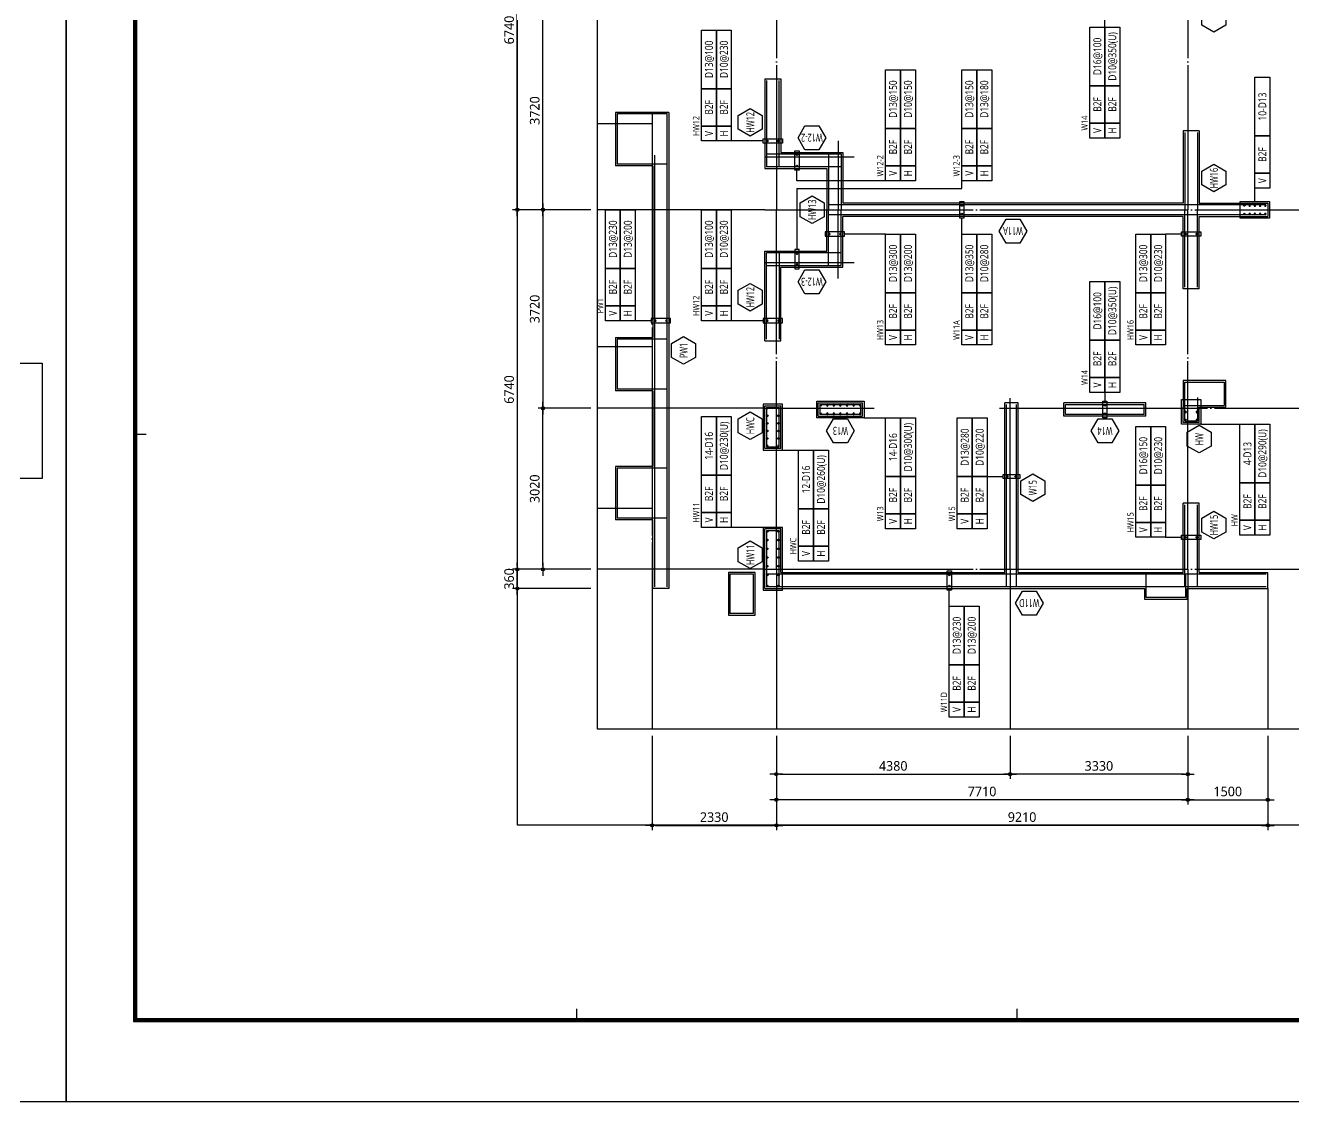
# Model space of a CAD drawing. Header units: millimetres. Extents: x 262481 to 2519995, y -394348 to 364571.
# Drawn here: x 322032 to 345801, y -352129 to -331952 of the extents above; entities that cross this region are included whole.
import ezdxf
from ezdxf.enums import TextEntityAlignment as Align
from ezdxf.xclip import XClip

# ---------------------------------------------------------------- set-up
doc = ezdxf.new("R2010")
doc.units = ezdxf.units.MM
doc.header["$LTSCALE"] = 65
doc.header["$XCLIPFRAME"] = 0
doc.linetypes.add('CEN', pattern=[62, 60, -1, 0, -1])
doc.linetypes.add('XS-벽체$0$CEN', pattern=[62, 60, -1, 0, -1])
doc.layers.get('Defpoints').update_dxf_attribs({"color": 145})
for name, color, linetype in [('BAR', 2, 'Continuous'), ('BARR', 1, 'Continuous'), ('BOX', 7, 'Continuous'), ('CEN', 1, 'CEN'), ('DIM', 7, 'Continuous'), ('FORM_고양장항A-1BL-S-성능$0$FORM', 7, 'Continuous'), ('LEADER', 7, 'Continuous'), ('M', 7, 'Continuous'), ('NAME-W', 4, 'Continuous'), ('SEC', 11, 'Continuous'), ('TEXT-배근', 3, 'Continuous'), ('XS-벽체$0$BAR', 3, 'Continuous'), ('XS-벽체$0$CEN', 1, 'XS-벽체$0$CEN'), ('XS-벽체$0$WALL', 4, 'Continuous')]:
    doc.layers.add(name, color=color, linetype=linetype)
doc.layers.add('DEFPOINT', color=144, linetype='Continuous', plot=False)
doc.layers.add('FORM_고양장항A-1BL-S-성능$0$DEFPOINT', color=144, linetype='Continuous', plot=False)
doc.styles.add('맑은고딕', font='malgun.ttf')
doc.dimstyles.new('DIM_60', dxfattribs={"dimscale": 60, "dimtxt": 3, "dimasz": 1, "dimexe": 1.5, "dimexo": 2, "dimgap": 1, "dimtad": 1, "dimdec": 0, "dimzin": 0, "dimdsep": 46, "dimtxsty": '맑은고딕', "dimblk1": 'DIMDOT', "dimblk2": 'DIMDOT', "dimsah": 1, "dimcen": 0.09, "dimdle": 2, "dimclrd": 7, "dimclre": 7, "dimclrt": 3, "dimadec": 0, "dimazin": 0, "dimtfac": 1, "dimtdec": 0, "dimtix": 1, "dimtmove": 2, "dimatfit": 3, "dimldrblk": 'DIMDOT', "dimfxl": 0, "dimtolj": 1, "dimtzin": 0, "dimarcsym": 0})
picture_1 = doc.add_image_def('image1.jpg', size_in_pixel=(2126, 2126))

# ---------------------------------------------------------------- blocks, each defined once
blk = doc.blocks.new('XS-벽체', base_point=(1093553, 0))
at = {"layer": 'XS-벽체$0$BAR'}
for p, q in [((101406, 513263), (101406, 511643)), ((101646, 511643), (101646, 513263)), ((99546, 512633), (98606, 512633)), ((98606, 512633), (98606, 511693)), ((99546, 503768), (99546, 512633)), ((99546, 511693), (99546, 512633)), ((109246, 512288), (109246, 510838)), ((109486, 512288), (109486, 510838)), ((99306, 511863), (99306, 503768)), ((101406, 511883), (102806, 511883)), ((102566, 511883), (102566, 510838)), ((102806, 511883), (102806, 510838)), ((99546, 511693), (98606, 511693)), ((102806, 511643), (101406, 511643)), ((110771, 510933), (102566, 510933)), ((102566, 509793), (102566, 510838)), ((102806, 509793), (102806, 510838)), ((109246, 509388), (109246, 510838)), ((109486, 509388), (109486, 510838)), ((110771, 510743), (102566, 510743)), ((101406, 508413), (101406, 510033)), ((102806, 510033), (101406, 510033)), ((101646, 510033), (101646, 508413)), ((101406, 509793), (102806, 509793)), ((99546, 508413), (98606, 508413)), ((98606, 508413), (98606, 507473)), ((109246, 506878), (109246, 507608)), ((109246, 507608), (109986, 507608)), ((109986, 507608), (109986, 507168)), ((99546, 507473), (98606, 507473)), ((109486, 507318), (109486, 506878)), ((101406, 507133), (101406, 506393)), ((101646, 506393), (101646, 507133)), ((102406, 507188), (103176, 507188)), ((105901, 503768), (105901, 507188)), ((106091, 503768), (106091, 507188)), ((107011, 507188), (108486, 507188)), ((109246, 507168), (109986, 507168)), ((103176, 506998), (102406, 506998)), ((108486, 506998), (107011, 506998)), ((99546, 505993), (98606, 505993)), ((98606, 505993), (98606, 505053)), ((109246, 503768), (109246, 505308)), ((109486, 503768), (109486, 505308)), ((99546, 505053), (98606, 505053)), ((101406, 504823), (101406, 503768)), ((101646, 503768), (101646, 504823)), ((101161, 504008), (100721, 504008)), ((100721, 504008), (100721, 503268)), ((101161, 503268), (101161, 504008)), ((110771, 504008), (101406, 504008)), ((108521, 503568), (108521, 504008)), ((109261, 504008), (109261, 503568)), ((110771, 503768), (101406, 503768)), ((109261, 503568), (108521, 503568)), ((101161, 503268), (100721, 503268))]:
    blk.add_line(p, q, dxfattribs=at)
at = {"layer": 'XS-벽체$0$CEN'}
for p, q in [((101591, 517578), (101591, 510838)), ((109301, 517578), (109301, 510838)), ((99261, 512663), (99261, 503738)), ((99261, 512448), (93221, 512448)), ((102751, 512128), (102751, 510838)), ((101376, 511828), (103051, 511828)), ((101376, 510838), (110801, 510838)), ((101376, 510838), (110801, 510838)), ((101591, 504098), (101591, 510838)), ((102751, 509548), (102751, 510838)), ((109301, 504098), (109301, 510838)), ((101376, 509848), (103051, 509848)), ((99261, 508268), (95541, 508268)), ((105971, 504098), (105971, 507308)), ((101376, 507118), (103425, 507118)), ((105771, 507118), (110801, 507118)), ((99261, 505238), (93221, 505238)), ((101376, 504098), (110801, 504098))]:
    blk.add_line(p, q, dxfattribs=at)
at = {"layer": 'XS-벽체$0$WALL'}
for p, q in [((101376, 513293), (101676, 513293)), ((101376, 513293), (101376, 511613)), ((101676, 513293), (101676, 511913)), ((99576, 512663), (98576, 512663)), ((98576, 512663), (98576, 511663)), ((99576, 512663), (99576, 503738)), ((109216, 512318), (109216, 510963)), ((109516, 512318), (109216, 512318)), ((109516, 512318), (109516, 510963)), ((101676, 511913), (102836, 511913)), ((102836, 511913), (102836, 510963)), ((99276, 511663), (98576, 511663)), ((99276, 511663), (99276, 508443)), ((101376, 511613), (102536, 511613)), ((102536, 511613), (102536, 510838)), ((102536, 510063), (102536, 510838)), ((109216, 510963), (102836, 510963)), ((109516, 510963), (110801, 510963)), ((110801, 510963), (110801, 510713)), ((109216, 510713), (102836, 510713)), ((102836, 509763), (102836, 510713)), ((109216, 509358), (109216, 510713)), ((109516, 509358), (109516, 510713)), ((109516, 510713), (110801, 510713)), ((101376, 508383), (101376, 510063)), ((101376, 510063), (102536, 510063)), ((101676, 508383), (101676, 509763)), ((101676, 509763), (102836, 509763)), ((109516, 509358), (109216, 509358)), ((98576, 508443), (99276, 508443)), ((98576, 508443), (98576, 507443)), ((101376, 508383), (101676, 508383)), ((110016, 507638), (109216, 507638)), ((109216, 507638), (109216, 507138)), ((110016, 507138), (110016, 507638)), ((99276, 507443), (98576, 507443)), ((99276, 507443), (99276, 506023)), ((101376, 507163), (101676, 507163)), ((101376, 506363), (101376, 507163)), ((101676, 506363), (101676, 507163)), ((102376, 507218), (103206, 507218)), ((102376, 506968), (102376, 507218)), ((103206, 506968), (103206, 507218)), ((105871, 504038), (105871, 507218)), ((106121, 507218), (105871, 507218)), ((106121, 504038), (106121, 507218)), ((108516, 507218), (106981, 507218)), ((106981, 506968), (106981, 507218)), ((108516, 506968), (108516, 507218)), ((109216, 506848), (109216, 507138)), ((109516, 507138), (110016, 507138)), ((109516, 506848), (109516, 507138)), ((102376, 506968), (103206, 506968)), ((108516, 506968), (106981, 506968)), ((109516, 506848), (109216, 506848)), ((101676, 506363), (101376, 506363)), ((98576, 506023), (98576, 505023)), ((99276, 506023), (98576, 506023)), ((109516, 505338), (109216, 505338)), ((109216, 504038), (109216, 505338)), ((109516, 504038), (109516, 505338)), ((99276, 505023), (98576, 505023)), ((99276, 503738), (99276, 505023)), ((101676, 504853), (101376, 504853)), ((101376, 503738), (101376, 504853)), ((101676, 504038), (101676, 504853)), ((101191, 504038), (100691, 504038)), ((100691, 504038), (100691, 503238)), ((101191, 503238), (101191, 504038)), ((101676, 504038), (105871, 504038)), ((106121, 504038), (109216, 504038)), ((109516, 504038), (110801, 504038)), ((110801, 503738), (110801, 504038)), ((99576, 503738), (99276, 503738)), ((101376, 503738), (108491, 503738)), ((108491, 503738), (108491, 503538)), ((109291, 503538), (109291, 503738)), ((109291, 503738), (110801, 503738)), ((108491, 503538), (109291, 503538)), ((100691, 503238), (101191, 503238))]:
    blk.add_line(p, q, dxfattribs=at)
blk = doc.blocks.new('DIMDOT')
at = {"layer": 'DIM', "linetype": 'Continuous'}
blk.add_line((-2, 0), (2, 0), dxfattribs=at)
for radius in [0.5, 0.25]:
    blk.add_circle((0, 0), radius, dxfattribs=at)
blk = doc.blocks.new('*D228')
at = {"layer": 'Defpoints', "color": 0, "linetype": 'Continuous', "transparency": 16777216}
for p in [(332752, -335409), (331252, -342149), (332752, -342149)]:
    blk.add_point(p, dxfattribs=at)
at = {"layer": 'DIM', "color": 7, "linetype": 'Continuous', "lineweight": -2, "transparency": 16777216}
for p, q in [((332632, -335409), (331162, -335409)), ((331252, -335469), (331252, -342089)), ((332632, -342149), (331162, -342149))]:
    blk.add_line(p, q, dxfattribs=at)
at = {"layer": 'DIM', "color": 7, "linetype": 'Continuous', "lineweight": -2, "transparency": 16777216, "xscale": 60, "yscale": 60, "zscale": 60}
for p, rotation in [((331252, -335409), 90), ((331252, -342149), 270)]:
    blk.add_blockref('DIMDOT', p, dxfattribs=dict(at, rotation=rotation))
at = {"layer": 'DIM', "color": 3, "linetype": 'Continuous', "transparency": 16777216, "insert": (331099, -338779), "char_height": 180, "attachment_point": 5, "rotation": 90, "style": '맑은고딕'}
blk.add_mtext('\\A1;6740', dxfattribs=at)
blk = doc.blocks.new('*D229')
at = {"layer": 'Defpoints', "color": 0, "linetype": 'Continuous', "transparency": 16777216}
for p in [(332752, -335409), (331732, -339129), (332752, -339129)]:
    blk.add_point(p, dxfattribs=at)
at = {"layer": 'DIM', "color": 7, "linetype": 'Continuous', "lineweight": -2, "transparency": 16777216}
for p, q in [((332632, -335409), (331642, -335409)), ((331732, -335469), (331732, -339069)), ((332632, -339129), (331642, -339129))]:
    blk.add_line(p, q, dxfattribs=at)
at = {"layer": 'DIM', "color": 7, "linetype": 'Continuous', "lineweight": -2, "transparency": 16777216, "xscale": 60, "yscale": 60, "zscale": 60}
for p, rotation in [((331732, -335409), 90), ((331732, -339129), 270)]:
    blk.add_blockref('DIMDOT', p, dxfattribs=dict(at, rotation=rotation))
at = {"layer": 'DIM', "color": 3, "linetype": 'Continuous', "transparency": 16777216, "insert": (331579, -337269), "char_height": 180, "attachment_point": 5, "rotation": 90, "style": '맑은고딕'}
blk.add_mtext('\\A1;3720', dxfattribs=at)
blk = doc.blocks.new('*D230')
at = {"layer": 'Defpoints', "color": 0, "linetype": 'Continuous', "transparency": 16777216}
for p in [(331252, -342149), (332752, -342149), (332752, -342509)]:
    blk.add_point(p, dxfattribs=at)
at = {"layer": 'DIM', "color": 7, "linetype": 'Continuous', "lineweight": -2, "transparency": 16777216}
for p, q in [((331252, -342089), (331252, -342029)), ((332632, -342149), (331162, -342149)), ((331252, -342509), (331252, -342149)), ((332632, -342509), (331162, -342509)), ((331252, -342569), (331252, -342629))]:
    blk.add_line(p, q, dxfattribs=at)
at = {"layer": 'DIM', "color": 7, "linetype": 'Continuous', "lineweight": -2, "transparency": 16777216, "xscale": 60, "yscale": 60, "zscale": 60}
for p, rotation in [((331252, -342149), 270), ((331252, -342509), 90)]:
    blk.add_blockref('DIMDOT', p, dxfattribs=dict(at, rotation=rotation))
at = {"layer": 'DIM', "color": 3, "linetype": 'Continuous', "transparency": 16777216, "insert": (331099, -342329), "char_height": 180, "attachment_point": 5, "rotation": 90, "style": '맑은고딕'}
blk.add_mtext('\\A1;360', dxfattribs=at)
blk = doc.blocks.new('*D231')
at = {"layer": 'Defpoints', "color": 0, "linetype": 'Continuous', "transparency": 16777216}
for p in [(331732, -339129), (332752, -339129), (332752, -342149)]:
    blk.add_point(p, dxfattribs=at)
at = {"layer": 'DIM', "color": 7, "linetype": 'Continuous', "lineweight": -2, "transparency": 16777216}
for p, q in [((332632, -339129), (331642, -339129)), ((331732, -342089), (331732, -339189)), ((332632, -342149), (331642, -342149))]:
    blk.add_line(p, q, dxfattribs=at)
at = {"layer": 'DIM', "color": 7, "linetype": 'Continuous', "lineweight": -2, "transparency": 16777216, "xscale": 60, "yscale": 60, "zscale": 60}
for p, rotation in [((331732, -339129), 90), ((331732, -342149), 270)]:
    blk.add_blockref('DIMDOT', p, dxfattribs=dict(at, rotation=rotation))
at = {"layer": 'DIM', "color": 3, "linetype": 'Continuous', "transparency": 16777216, "insert": (331579, -340639), "char_height": 180, "attachment_point": 5, "rotation": 90, "style": '맑은고딕'}
blk.add_mtext('\\A1;3020', dxfattribs=at)
blk = doc.blocks.new('*D232')
at = {"layer": 'Defpoints', "color": 0, "linetype": 'Continuous', "transparency": 16777216}
for p in [(331252, -328669), (332752, -328669), (332752, -335409)]:
    blk.add_point(p, dxfattribs=at)
at = {"layer": 'DIM', "color": 7, "linetype": 'Continuous', "lineweight": -2, "transparency": 16777216}
for p, q in [((332632, -328669), (331162, -328669)), ((331252, -335349), (331252, -328729)), ((332632, -335409), (331162, -335409))]:
    blk.add_line(p, q, dxfattribs=at)
at = {"layer": 'DIM', "color": 7, "linetype": 'Continuous', "lineweight": -2, "transparency": 16777216, "xscale": 60, "yscale": 60, "zscale": 60}
for p, rotation in [((331252, -328669), 90), ((331252, -335409), 270)]:
    blk.add_blockref('DIMDOT', p, dxfattribs=dict(at, rotation=rotation))
at = {"layer": 'DIM', "color": 3, "linetype": 'Continuous', "transparency": 16777216, "insert": (331099, -332039), "char_height": 180, "attachment_point": 5, "rotation": 90, "style": '맑은고딕'}
blk.add_mtext('\\A1;6740', dxfattribs=at)
blk = doc.blocks.new('*D233')
at = {"layer": 'Defpoints', "color": 0, "linetype": 'Continuous', "transparency": 16777216}
for p in [(331732, -331689), (332752, -331689), (332752, -335409)]:
    blk.add_point(p, dxfattribs=at)
at = {"layer": 'DIM', "color": 7, "linetype": 'Continuous', "lineweight": -2, "transparency": 16777216}
for p, q in [((332632, -331689), (331642, -331689)), ((331732, -335349), (331732, -331749)), ((332632, -335409), (331642, -335409))]:
    blk.add_line(p, q, dxfattribs=at)
at = {"layer": 'DIM', "color": 7, "linetype": 'Continuous', "lineweight": -2, "transparency": 16777216, "xscale": 60, "yscale": 60, "zscale": 60}
for p, rotation in [((331732, -331689), 90), ((331732, -335409), 270)]:
    blk.add_blockref('DIMDOT', p, dxfattribs=dict(at, rotation=rotation))
at = {"layer": 'DIM', "color": 3, "linetype": 'Continuous', "transparency": 16777216, "insert": (331579, -333549), "char_height": 180, "attachment_point": 5, "rotation": 90, "style": '맑은고딕'}
blk.add_mtext('\\A1;3720', dxfattribs=at)
blk = doc.blocks.new('*D247')
at = {"layer": 'Defpoints', "color": 0, "linetype": 'Continuous', "transparency": 16777216}
for p in [(336107, -345149), (345317, -345149), (336107, -346949)]:
    blk.add_point(p, dxfattribs=at)
at = {"layer": 'DIM', "color": 7, "linetype": 'Continuous', "lineweight": -2, "transparency": 16777216}
for p, q in [((336107, -345269), (336107, -347039)), ((345317, -345269), (345317, -347039)), ((345257, -346949), (336167, -346949))]:
    blk.add_line(p, q, dxfattribs=at)
at = {"layer": 'DIM', "color": 7, "linetype": 'Continuous', "lineweight": -2, "transparency": 16777216, "xscale": 60, "yscale": 60, "zscale": 60, "rotation": 180}
blk.add_blockref('DIMDOT', (336107, -346949), dxfattribs=at)
at = {"layer": 'DIM', "color": 7, "linetype": 'Continuous', "lineweight": -2, "transparency": 16777216, "xscale": 60, "yscale": 60, "zscale": 60}
blk.add_blockref('DIMDOT', (345317, -346949), dxfattribs=at)
at = {"layer": 'DIM', "color": 3, "linetype": 'Continuous', "transparency": 16777216, "insert": (340712, -346795), "char_height": 180, "attachment_point": 5, "style": '맑은고딕'}
blk.add_mtext('\\A1;9210', dxfattribs=at)
blk = doc.blocks.new('*D248')
at = {"layer": 'Defpoints', "color": 0, "linetype": 'Continuous', "transparency": 16777216}
for p in [(336107, -345149), (343817, -345149), (336107, -346469)]:
    blk.add_point(p, dxfattribs=at)
at = {"layer": 'DIM', "color": 7, "linetype": 'Continuous', "lineweight": -2, "transparency": 16777216}
for p, q in [((336107, -345269), (336107, -346559)), ((343817, -345269), (343817, -346559)), ((343757, -346469), (336167, -346469))]:
    blk.add_line(p, q, dxfattribs=at)
at = {"layer": 'DIM', "color": 7, "linetype": 'Continuous', "lineweight": -2, "transparency": 16777216, "xscale": 60, "yscale": 60, "zscale": 60, "rotation": 180}
blk.add_blockref('DIMDOT', (336107, -346469), dxfattribs=at)
at = {"layer": 'DIM', "color": 7, "linetype": 'Continuous', "lineweight": -2, "transparency": 16777216, "xscale": 60, "yscale": 60, "zscale": 60}
blk.add_blockref('DIMDOT', (343817, -346469), dxfattribs=at)
at = {"layer": 'DIM', "color": 3, "linetype": 'Continuous', "transparency": 16777216, "insert": (339962, -346315), "char_height": 180, "attachment_point": 5, "style": '맑은고딕'}
blk.add_mtext('\\A1;7710', dxfattribs=at)
blk = doc.blocks.new('*D249')
at = {"layer": 'Defpoints', "color": 0, "linetype": 'Continuous', "transparency": 16777216}
for p in [(343817, -345149), (345317, -345149), (345317, -346469)]:
    blk.add_point(p, dxfattribs=at)
at = {"layer": 'DIM', "color": 7, "linetype": 'Continuous', "lineweight": -2, "transparency": 16777216}
for p, q in [((343817, -345269), (343817, -346559)), ((345317, -345269), (345317, -346559)), ((343877, -346469), (345257, -346469))]:
    blk.add_line(p, q, dxfattribs=at)
at = {"layer": 'DIM', "color": 7, "linetype": 'Continuous', "lineweight": -2, "transparency": 16777216, "xscale": 60, "yscale": 60, "zscale": 60, "rotation": 180}
blk.add_blockref('DIMDOT', (343817, -346469), dxfattribs=at)
at = {"layer": 'DIM', "color": 7, "linetype": 'Continuous', "lineweight": -2, "transparency": 16777216, "xscale": 60, "yscale": 60, "zscale": 60}
blk.add_blockref('DIMDOT', (345317, -346469), dxfattribs=at)
at = {"layer": 'DIM', "color": 3, "linetype": 'Continuous', "transparency": 16777216, "insert": (344567, -346315), "char_height": 180, "attachment_point": 5, "style": '맑은고딕'}
blk.add_mtext('\\A1;1500', dxfattribs=at)
blk = doc.blocks.new('*D250')
at = {"layer": 'Defpoints', "color": 0, "linetype": 'Continuous', "transparency": 16777216}
for p in [(340487, -345149), (343817, -345149), (340487, -345989)]:
    blk.add_point(p, dxfattribs=at)
at = {"layer": 'DIM', "color": 7, "linetype": 'Continuous', "lineweight": -2, "transparency": 16777216}
for p, q in [((340487, -345269), (340487, -346079)), ((343817, -345269), (343817, -346079)), ((343757, -345989), (340547, -345989))]:
    blk.add_line(p, q, dxfattribs=at)
at = {"layer": 'DIM', "color": 7, "linetype": 'Continuous', "lineweight": -2, "transparency": 16777216, "xscale": 60, "yscale": 60, "zscale": 60, "rotation": 180}
blk.add_blockref('DIMDOT', (340487, -345989), dxfattribs=at)
at = {"layer": 'DIM', "color": 7, "linetype": 'Continuous', "lineweight": -2, "transparency": 16777216, "xscale": 60, "yscale": 60, "zscale": 60}
blk.add_blockref('DIMDOT', (343817, -345989), dxfattribs=at)
at = {"layer": 'DIM', "color": 3, "linetype": 'Continuous', "transparency": 16777216, "insert": (342152, -345836), "char_height": 180, "attachment_point": 5, "style": '맑은고딕'}
blk.add_mtext('\\A1;3330', dxfattribs=at)
blk = doc.blocks.new('*D251')
at = {"layer": 'Defpoints', "color": 0, "linetype": 'Continuous', "transparency": 16777216}
for p in [(336107, -345149), (340487, -345149), (340487, -345989)]:
    blk.add_point(p, dxfattribs=at)
at = {"layer": 'DIM', "color": 7, "linetype": 'Continuous', "lineweight": -2, "transparency": 16777216}
for p, q in [((336107, -345269), (336107, -346079)), ((340487, -345269), (340487, -346079)), ((336167, -345989), (340427, -345989))]:
    blk.add_line(p, q, dxfattribs=at)
at = {"layer": 'DIM', "color": 7, "linetype": 'Continuous', "lineweight": -2, "transparency": 16777216, "xscale": 60, "yscale": 60, "zscale": 60, "rotation": 180}
blk.add_blockref('DIMDOT', (336107, -345989), dxfattribs=at)
at = {"layer": 'DIM', "color": 7, "linetype": 'Continuous', "lineweight": -2, "transparency": 16777216, "xscale": 60, "yscale": 60, "zscale": 60}
blk.add_blockref('DIMDOT', (340487, -345989), dxfattribs=at)
at = {"layer": 'DIM', "color": 3, "linetype": 'Continuous', "transparency": 16777216, "insert": (338297, -345836), "char_height": 180, "attachment_point": 5, "style": '맑은고딕'}
blk.add_mtext('\\A1;4380', dxfattribs=at)
blk = doc.blocks.new('*D252')
at = {"layer": 'Defpoints', "color": 0, "linetype": 'Continuous', "transparency": 16777216}
for p in [(333777, -345149), (336107, -345149), (336107, -346949)]:
    blk.add_point(p, dxfattribs=at)
at = {"layer": 'DIM', "color": 7, "linetype": 'Continuous', "lineweight": -2, "transparency": 16777216}
for p, q in [((333777, -345269), (333777, -347039)), ((336107, -345269), (336107, -347039)), ((333837, -346949), (336047, -346949))]:
    blk.add_line(p, q, dxfattribs=at)
at = {"layer": 'DIM', "color": 7, "linetype": 'Continuous', "lineweight": -2, "transparency": 16777216, "xscale": 60, "yscale": 60, "zscale": 60, "rotation": 180}
blk.add_blockref('DIMDOT', (333777, -346949), dxfattribs=at)
at = {"layer": 'DIM', "color": 7, "linetype": 'Continuous', "lineweight": -2, "transparency": 16777216, "xscale": 60, "yscale": 60, "zscale": 60}
blk.add_blockref('DIMDOT', (336107, -346949), dxfattribs=at)
at = {"layer": 'DIM', "color": 3, "linetype": 'Continuous', "transparency": 16777216, "insert": (334942, -346796), "char_height": 180, "attachment_point": 5, "style": '맑은고딕'}
blk.add_mtext('\\A1;2330', dxfattribs=at)
blk = doc.blocks.new('BAR')
at = {"layer": 'BARR'}
h = blk.add_hatch(color=256, dxfattribs=at)
edge = h.paths.add_edge_path()
edge.add_arc((0, 0), 15, 0, 360)
blk.add_circle((0, 0), 15, dxfattribs=at)
blk = doc.blocks.new('FORM_고양장항A-1BL-S-성능')
at = {"layer": 'FORM_고양장항A-1BL-S-성능$0$DEFPOINT', "color": 1}
for p, q in [((208.5, 569), (208.5, 572)), ((26, 434.5), (29, 434.5)), ((26, 297), (29, 297))]:
    blk.add_line(p, q, dxfattribs=at)
at = {"layer": 'FORM_고양장항A-1BL-S-성능$0$DEFPOINT'}
blk.add_lwpolyline([(0, 594), (0, 0), (841, 0), (841, 594), (0, 594)], dxfattribs=at)
at = {"layer": 'FORM_고양장항A-1BL-S-성능$0$FORM'}
for points in [[(25, 573), (25, 21), (757, 21), (757, 573)], [(26, 572), (26, 22), (756, 22), (756, 572)]]:
    blk.add_lwpolyline(points, close=True, dxfattribs=at)
at = {"layer": 'FORM_고양장항A-1BL-S-성능$0$FORM', "const_width": 1}
blk.add_lwpolyline([(25.5, 572.5), (25.5, 21.5), (756.5, 21.5), (756.5, 572.5)], close=True, dxfattribs=at)
at = {"color": 7, "true_color": 0xffffff}
image = blk.add_image(picture_1, insert=(797.45, 194.73), size_in_units=(36, 36), dxfattribs=at)
image.dxf.flags = 7

msp = doc.modelspace()

# ---------------------------------------------------------------- linework, layer by layer
at = {"layer": 'BAR'}
for p, q in [((335922.4, -339113.8), (336162.4, -339113.8)), ((336922.4, -339058.8), (336922.4, -339248.8)), ((337692.4, -339248.8), (337692.4, -339058.8)), ((341527.4, -339248.8), (341527.4, -339058.8)), ((343002.4, -339248.8), (343002.4, -339058.8)), ((343762.4, -339368.8), (344002.4, -339368.8)), ((335922.4, -339853.8), (336162.4, -339853.8)), ((335922.4, -341423.8), (336162.4, -341423.8))]:
    msp.add_line(p, q, dxfattribs=at)
at = {"layer": 'BOX'}
for points in [[(334702.4, -332038.8), (334982.4, -332038.8), (334982.4, -333138.8), (334702.4, -333138.8)], [(334982.4, -332038.8), (335262.4, -332038.8), (335262.4, -333138.8), (334982.4, -333138.8)], [(341982.4, -331983.8), (342262.4, -331983.8), (342262.4, -333083.8), (341982.4, -333083.8)], [(342262.4, -331983.8), (342542.4, -331983.8), (342542.4, -333083.8), (342262.4, -333083.8)], [(338152.4, -332783.8), (338432.4, -332783.8), (338432.4, -333883.8), (338152.4, -333883.8)], [(338432.4, -332783.8), (338712.4, -332783.8), (338712.4, -333883.8), (338432.4, -333883.8)], [(339582.4, -332783.8), (339862.4, -332783.8), (339862.4, -333883.8), (339582.4, -333883.8)], [(339862.4, -332783.8), (340142.4, -332783.8), (340142.4, -333883.8), (339862.4, -333883.8)], [(345074.9, -332923.8), (345354.9, -332923.8), (345354.9, -334023.8), (345074.9, -334023.8)], [(334702.4, -333138.8), (334982.4, -333138.8), (334982.4, -333838.8), (334702.4, -333838.8)], [(334982.4, -333138.8), (335262.4, -333138.8), (335262.4, -333838.8), (334982.4, -333838.8)], [(341982.4, -333083.8), (342262.4, -333083.8), (342262.4, -333783.8), (341982.4, -333783.8)], [(342262.4, -333083.8), (342542.4, -333083.8), (342542.4, -333783.8), (342262.4, -333783.8)], [(334702.4, -333838.8), (334982.4, -333838.8), (334982.4, -334118.8), (334702.4, -334118.8)], [(334982.4, -333838.8), (335262.4, -333838.8), (335262.4, -334118.8), (334982.4, -334118.8)], [(338152.4, -333883.8), (338432.4, -333883.8), (338432.4, -334583.8), (338152.4, -334583.8)], [(338432.4, -333883.8), (338712.4, -333883.8), (338712.4, -334583.8), (338432.4, -334583.8)], [(339582.4, -333883.8), (339862.4, -333883.8), (339862.4, -334583.8), (339582.4, -334583.8)], [(339862.4, -333883.8), (340142.4, -333883.8), (340142.4, -334583.8), (339862.4, -334583.8)], [(341982.4, -333783.8), (342262.4, -333783.8), (342262.4, -334063.8), (341982.4, -334063.8)], [(342262.4, -333783.8), (342542.4, -333783.8), (342542.4, -334063.8), (342262.4, -334063.8)], [(345074.9, -334023.8), (345354.9, -334023.8), (345354.9, -334723.8), (345074.9, -334723.8)], [(338152.4, -334583.8), (338432.4, -334583.8), (338432.4, -334863.8), (338152.4, -334863.8)], [(338432.4, -334583.8), (338712.4, -334583.8), (338712.4, -334863.8), (338432.4, -334863.8)], [(339582.4, -334583.8), (339862.4, -334583.8), (339862.4, -334863.8), (339582.4, -334863.8)], [(339862.4, -334583.8), (340142.4, -334583.8), (340142.4, -334863.8), (339862.4, -334863.8)], [(345074.9, -334723.8), (345354.9, -334723.8), (345354.9, -335003.8), (345074.9, -335003.8)], [(332902.4, -335408.8), (333182.4, -335408.8), (333182.4, -336508.8), (332902.4, -336508.8)], [(333182.4, -335408.8), (333462.4, -335408.8), (333462.4, -336508.8), (333182.4, -336508.8)], [(334702.4, -335408.8), (334982.4, -335408.8), (334982.4, -336508.8), (334702.4, -336508.8)], [(334982.4, -335408.8), (335262.4, -335408.8), (335262.4, -336508.8), (334982.4, -336508.8)], [(338152.4, -335863.8), (338432.4, -335863.8), (338432.4, -336963.8), (338152.4, -336963.8)], [(338432.4, -335863.8), (338712.4, -335863.8), (338712.4, -336963.8), (338432.4, -336963.8)], [(339582.4, -335863.8), (339862.4, -335863.8), (339862.4, -336963.8), (339582.4, -336963.8)], [(339862.4, -335863.8), (340142.4, -335863.8), (340142.4, -336963.8), (339862.4, -336963.8)], [(342842.4, -335863.8), (343122.4, -335863.8), (343122.4, -336963.8), (342842.4, -336963.8)], [(343122.4, -335863.8), (343402.4, -335863.8), (343402.4, -336963.8), (343122.4, -336963.8)], [(332902.4, -336508.8), (333182.4, -336508.8), (333182.4, -337208.8), (332902.4, -337208.8)], [(333182.4, -336508.8), (333462.4, -336508.8), (333462.4, -337208.8), (333182.4, -337208.8)], [(334702.4, -336508.8), (334982.4, -336508.8), (334982.4, -337208.8), (334702.4, -337208.8)], [(334982.4, -336508.8), (335262.4, -336508.8), (335262.4, -337208.8), (334982.4, -337208.8)], [(341982.4, -336753.8), (342262.4, -336753.8), (342262.4, -337853.8), (341982.4, -337853.8)], [(342262.4, -336753.8), (342542.4, -336753.8), (342542.4, -337853.8), (342262.4, -337853.8)], [(338152.4, -336963.8), (338432.4, -336963.8), (338432.4, -337663.8), (338152.4, -337663.8)], [(338432.4, -336963.8), (338712.4, -336963.8), (338712.4, -337663.8), (338432.4, -337663.8)], [(339582.4, -336963.8), (339862.4, -336963.8), (339862.4, -337663.8), (339582.4, -337663.8)], [(339862.4, -336963.8), (340142.4, -336963.8), (340142.4, -337663.8), (339862.4, -337663.8)], [(342842.4, -336963.8), (343122.4, -336963.8), (343122.4, -337663.8), (342842.4, -337663.8)], [(343122.4, -336963.8), (343402.4, -336963.8), (343402.4, -337663.8), (343122.4, -337663.8)], [(332902.4, -337208.8), (333182.4, -337208.8), (333182.4, -337488.8), (332902.4, -337488.8)], [(333182.4, -337208.8), (333462.4, -337208.8), (333462.4, -337488.8), (333182.4, -337488.8)], [(334702.4, -337208.8), (334982.4, -337208.8), (334982.4, -337488.8), (334702.4, -337488.8)], [(334982.4, -337208.8), (335262.4, -337208.8), (335262.4, -337488.8), (334982.4, -337488.8)], [(338152.4, -337663.8), (338432.4, -337663.8), (338432.4, -337943.8), (338152.4, -337943.8)], [(338432.4, -337663.8), (338712.4, -337663.8), (338712.4, -337943.8), (338432.4, -337943.8)], [(339582.4, -337663.8), (339862.4, -337663.8), (339862.4, -337943.8), (339582.4, -337943.8)], [(339862.4, -337663.8), (340142.4, -337663.8), (340142.4, -337943.8), (339862.4, -337943.8)], [(342842.4, -337663.8), (343122.4, -337663.8), (343122.4, -337943.8), (342842.4, -337943.8)], [(343122.4, -337663.8), (343402.4, -337663.8), (343402.4, -337943.8), (343122.4, -337943.8)], [(341982.4, -337853.8), (342262.4, -337853.8), (342262.4, -338553.8), (341982.4, -338553.8)], [(342262.4, -337853.8), (342542.4, -337853.8), (342542.4, -338553.8), (342262.4, -338553.8)], [(341982.4, -338553.8), (342262.4, -338553.8), (342262.4, -338833.8), (341982.4, -338833.8)], [(342262.4, -338553.8), (342542.4, -338553.8), (342542.4, -338833.8), (342262.4, -338833.8)], [(334702.4, -339283.8), (334982.4, -339283.8), (334982.4, -340383.8), (334702.4, -340383.8)], [(334982.4, -339283.8), (335262.4, -339283.8), (335262.4, -340383.8), (334982.4, -340383.8)], [(338152.4, -339308.8), (338432.4, -339308.8), (338432.4, -340408.8), (338152.4, -340408.8)], [(338432.4, -339308.8), (338712.4, -339308.8), (338712.4, -340408.8), (338432.4, -340408.8)], [(339497.4, -339308.8), (339777.4, -339308.8), (339777.4, -340408.8), (339497.4, -340408.8)], [(339777.4, -339308.8), (340057.4, -339308.8), (340057.4, -340408.8), (339777.4, -340408.8)], [(344794.9, -339428.8), (345074.9, -339428.8), (345074.9, -340528.8), (344794.9, -340528.8)], [(345074.9, -339428.8), (345354.9, -339428.8), (345354.9, -340528.8), (345074.9, -340528.8)], [(342842.4, -339468.8), (343122.4, -339468.8), (343122.4, -340568.8), (342842.4, -340568.8)], [(343122.4, -339468.8), (343402.4, -339468.8), (343402.4, -340568.8), (343122.4, -340568.8)], [(336522.4, -339913.8), (336802.4, -339913.8), (336802.4, -341013.8), (336522.4, -341013.8)], [(336802.4, -339913.8), (337082.4, -339913.8), (337082.4, -341013.8), (336802.4, -341013.8)], [(334702.4, -340383.8), (334982.4, -340383.8), (334982.4, -341083.8), (334702.4, -341083.8)], [(334982.4, -340383.8), (335262.4, -340383.8), (335262.4, -341083.8), (334982.4, -341083.8)], [(338152.4, -340408.8), (338432.4, -340408.8), (338432.4, -341108.8), (338152.4, -341108.8)], [(338432.4, -340408.8), (338712.4, -340408.8), (338712.4, -341108.8), (338432.4, -341108.8)], [(339497.4, -340408.8), (339777.4, -340408.8), (339777.4, -341108.8), (339497.4, -341108.8)], [(339777.4, -340408.8), (340057.4, -340408.8), (340057.4, -341108.8), (339777.4, -341108.8)], [(342842.4, -340568.8), (343122.4, -340568.8), (343122.4, -341268.8), (342842.4, -341268.8)], [(343122.4, -340568.8), (343402.4, -340568.8), (343402.4, -341268.8), (343122.4, -341268.8)], [(344794.9, -340528.8), (345074.9, -340528.8), (345074.9, -341228.8), (344794.9, -341228.8)], [(345074.9, -340528.8), (345354.9, -340528.8), (345354.9, -341228.8), (345074.9, -341228.8)], [(334702.4, -341083.8), (334982.4, -341083.8), (334982.4, -341363.8), (334702.4, -341363.8)], [(334982.4, -341083.8), (335262.4, -341083.8), (335262.4, -341363.8), (334982.4, -341363.8)], [(336522.4, -341013.8), (336802.4, -341013.8), (336802.4, -341713.8), (336522.4, -341713.8)], [(336802.4, -341013.8), (337082.4, -341013.8), (337082.4, -341713.8), (336802.4, -341713.8)], [(338152.4, -341108.8), (338432.4, -341108.8), (338432.4, -341388.8), (338152.4, -341388.8)], [(338432.4, -341108.8), (338712.4, -341108.8), (338712.4, -341388.8), (338432.4, -341388.8)], [(339497.4, -341108.8), (339777.4, -341108.8), (339777.4, -341388.8), (339497.4, -341388.8)], [(339777.4, -341108.8), (340057.4, -341108.8), (340057.4, -341388.8), (339777.4, -341388.8)], [(342842.4, -341268.8), (343122.4, -341268.8), (343122.4, -341548.8), (342842.4, -341548.8)], [(343122.4, -341268.8), (343402.4, -341268.8), (343402.4, -341548.8), (343122.4, -341548.8)], [(344794.9, -341228.8), (345074.9, -341228.8), (345074.9, -341508.8), (344794.9, -341508.8)], [(345074.9, -341228.8), (345354.9, -341228.8), (345354.9, -341508.8), (345074.9, -341508.8)], [(336522.4, -341713.8), (336802.4, -341713.8), (336802.4, -341993.8), (336522.4, -341993.8)], [(336802.4, -341713.8), (337082.4, -341713.8), (337082.4, -341993.8), (336802.4, -341993.8)], [(339347.4, -342838.8), (339627.4, -342838.8), (339627.4, -343938.8), (339347.4, -343938.8)], [(339627.4, -342838.8), (339907.4, -342838.8), (339907.4, -343938.8), (339627.4, -343938.8)], [(339347.4, -343938.8), (339627.4, -343938.8), (339627.4, -344638.8), (339347.4, -344638.8)], [(339627.4, -343938.8), (339907.4, -343938.8), (339907.4, -344638.8), (339627.4, -344638.8)], [(339347.4, -344638.8), (339627.4, -344638.8), (339627.4, -344918.8), (339347.4, -344918.8)], [(339627.4, -344638.8), (339907.4, -344638.8), (339907.4, -344918.8), (339627.4, -344918.8)]]:
    msp.add_lwpolyline(points, close=True, dxfattribs=at)
at = {"layer": 'CEN'}
for p, q in [((335892.4, -335408.8), (332752.4, -335408.8)), ((345317.4, -335408.8), (347317.4, -335408.8)), ((335892.4, -339128.8), (332752.4, -339128.8)), ((345317.4, -339128.8), (347317.4, -339128.8)), ((335892.4, -342148.8), (332752.4, -342148.8)), ((336107.4, -342148.8), (336107.4, -345148.8)), ((340487.4, -342148.8), (340487.4, -345148.8)), ((343817.4, -342148.8), (343817.4, -345148.8)), ((345317.4, -342148.8), (347317.4, -342148.8)), ((333777.4, -342508.8), (333777.4, -345148.8)), ((345317.4, -342508.8), (345317.4, -345148.8))]:
    msp.add_line(p, q, dxfattribs=at)
at = {"layer": 'DEFPOINT'}
for points in [[(331252.4, -346948.8), (331252.4, -310388.8), (348817.4, -310388.8), (348817.4, -346948.8)], [(332752.4, -345148.8), (332752.4, -312188.8), (347317.4, -312188.8), (347317.4, -345148.8)]]:
    msp.add_lwpolyline(points, close=True, dxfattribs=at)
at = {"layer": 'LEADER'}
for p, q in [((342262.4, -331983.8), (342262.4, -331818.8)), ((335862.4, -334118.8), (335262.4, -334118.8)), ((336492.4, -334863.8), (336492.4, -334663.8)), ((338152.4, -334863.8), (336492.4, -334863.8)), ((339582.4, -335008.8), (339582.4, -334863.8)), ((336492.4, -335008.8), (336492.4, -336153.8)), ((336492.4, -335008.8), (339582.4, -335008.8)), ((339582.4, -335863.8), (339582.4, -335563.8)), ((338152.4, -335863.8), (337382.4, -335863.8)), ((343702.4, -335863.8), (343402.4, -335863.8)), ((333762.4, -337488.8), (333462.4, -337488.8)), ((335862.4, -337488.8), (335262.4, -337488.8)), ((342262.4, -338833.8), (342262.4, -338998.8)), ((337752.4, -339308.8), (338152.4, -339308.8)), ((344062.4, -339428.8), (344794.9, -339428.8)), ((336222.4, -339913.8), (336522.4, -339913.8)), ((340057.4, -340408.8), (340357.4, -340408.8)), ((335862.4, -341363.8), (335262.4, -341363.8)), ((343402.4, -341548.8), (343702.4, -341548.8)), ((339347.4, -342838.8), (339347.4, -342538.8))]:
    msp.add_line(p, q, dxfattribs=at)
for points in [[(335862.4, -334158.8), (335862.4, -334078.8), (336222.4, -334078.8), (336222.4, -334158.8)], [(336532.4, -334663.8), (336452.4, -334663.8), (336452.4, -334303.8), (336532.4, -334303.8)], [(339542.4, -335253.8), (339622.4, -335253.8), (339622.4, -335563.8), (339542.4, -335563.8)], [(344802.4, -335563.8), (344802.4, -335253.8), (345347.4, -335253.8), (345347.4, -335563.8)], [(337382.4, -335903.8), (337382.4, -335823.8), (337022.4, -335823.8), (337022.4, -335903.8)], [(343702.4, -335903.8), (343702.4, -335823.8), (344062.4, -335823.8), (344062.4, -335903.8)], [(336532.4, -336153.8), (336452.4, -336153.8), (336452.4, -336513.8), (336532.4, -336513.8)], [(333762.4, -337448.8), (333762.4, -337528.8), (334122.4, -337528.8), (334122.4, -337448.8)], [(335862.4, -337448.8), (335862.4, -337528.8), (336222.4, -337528.8), (336222.4, -337448.8)], [(335862.4, -339053.8), (335862.4, -339913.8), (336222.4, -339913.8), (336222.4, -339053.8)], [(336862.4, -339308.8), (336862.4, -338998.8), (337752.4, -338998.8), (337752.4, -339308.8)], [(342222.4, -338998.8), (342302.4, -338998.8), (342302.4, -339308.8), (342222.4, -339308.8)], [(343702.4, -339428.8), (343702.4, -338968.8), (344062.4, -338968.8), (344062.4, -339428.8)], [(340357.4, -340448.8), (340357.4, -340368.8), (340667.4, -340368.8), (340667.4, -340448.8)], [(335862.4, -341363.8), (335862.4, -342538.8), (336222.4, -342538.8), (336222.4, -341363.8)], [(343702.4, -341588.8), (343702.4, -341508.8), (344062.4, -341508.8), (344062.4, -341588.8)], [(339387.4, -342538.8), (339307.4, -342538.8), (339307.4, -342178.8), (339387.4, -342178.8)]]:
    msp.add_lwpolyline(points, close=True, dxfattribs=at)
msp.add_lwpolyline([(345074.9, -335253.8), (345074.9, -335003.8)], dxfattribs=at)
at = {"layer": 'M'}
for points in [[(344532.4, -331948.7), (344307.4, -332078.6), (344082.4, -331948.7), (344082.4, -331688.8), (344307.4, -331558.9), (344532.4, -331688.8)], [(335842.4, -333898.7), (335617.4, -334028.6), (335392.4, -333898.7), (335392.4, -333638.8), (335617.4, -333508.9), (335842.4, -333638.8)], [(336902.3, -333833.8), (337032.2, -334058.8), (336902.3, -334283.8), (336642.5, -334283.8), (336512.6, -334058.8), (336642.5, -333833.8)], [(344532.4, -334944.3), (344307.4, -335074.2), (344082.4, -334944.3), (344082.4, -334684.5), (344307.4, -334554.6), (344532.4, -334684.5)], [(337002.4, -335538.7), (336777.4, -335668.6), (336552.4, -335538.7), (336552.4, -335278.8), (336777.4, -335148.9), (337002.4, -335278.8)], [(340672.3, -335583.8), (340802.2, -335808.8), (340672.3, -336033.8), (340412.5, -336033.8), (340282.6, -335808.8), (340412.5, -335583.8)], [(336902.3, -336533.8), (337032.2, -336758.8), (336902.3, -336983.8), (336642.5, -336983.8), (336512.6, -336758.8), (336642.5, -336533.8)], [(335842.4, -337178.7), (335617.4, -337308.6), (335392.4, -337178.7), (335392.4, -336918.8), (335617.4, -336788.9), (335842.4, -336918.8)], [(334592.4, -338176.2), (334367.4, -338306.1), (334142.4, -338176.2), (334142.4, -337916.3), (334367.4, -337786.4), (334592.4, -337916.3)], [(335842.4, -339588.7), (335617.4, -339718.6), (335392.4, -339588.7), (335392.4, -339328.8), (335617.4, -339198.9), (335842.4, -339328.8)], [(337437.3, -339328.8), (337567.2, -339553.8), (337437.3, -339778.8), (337177.5, -339778.8), (337047.6, -339553.8), (337177.5, -339328.8)], [(342394.8, -339328.8), (342524.7, -339553.8), (342394.8, -339778.8), (342135, -339778.8), (342005.1, -339553.8), (342135, -339328.8)], [(344257.4, -339838.5), (344032.4, -339968.4), (343807.4, -339838.5), (343807.4, -339578.7), (344032.4, -339448.8), (344257.4, -339578.7)], [(341137.4, -340748.7), (340912.4, -340878.6), (340687.4, -340748.7), (340687.4, -340488.8), (340912.4, -340358.9), (341137.4, -340488.8)], [(344532.4, -341450.1), (344307.4, -341580), (344082.4, -341450.1), (344082.4, -341190.3), (344307.4, -341060.4), (344532.4, -341190.3)], [(335842.4, -342006.4), (335617.4, -342136.3), (335392.4, -342006.4), (335392.4, -341746.6), (335617.4, -341616.7), (335842.4, -341746.6)], [(340977.2, -342558.8), (341107.1, -342783.8), (340977.2, -343008.8), (340717.3, -343008.8), (340587.4, -342783.8), (340717.3, -342558.8)]]:
    msp.add_lwpolyline(points, close=True, dxfattribs=at)

# ---------------------------------------------------------------- block references
at = {"xscale": 60, "yscale": 60, "zscale": 60, "rotation": 90}
msp.add_blockref('FORM_고양장항A-1BL-S-성능', (358437.4, -352128.8), dxfattribs=at)
at = {"xscale": 60, "yscale": 60, "zscale": 60}
msp.add_blockref('FORM_고양장항A-1BL-S-성능', (272337.4, -352128.8), dxfattribs=at)
at = {"layer": 'BARR'}
for p, rotation in [((335937.4, -334118.8), 179.9999999999993), ((336147.4, -334118.8), 179.9999999999993), ((336492.4, -334378.8), 269.9999999999993), ((336492.4, -334588.8), 269.9999999999993), ((339582.4, -335328.8), 90), ((344877.4, -335328.8), 269.9999999999993), ((339582.4, -335488.8), 90), ((344877.4, -335488.8), 269.9999999999993), ((343777.4, -335863.8), 179.9999999999993), ((343987.4, -335863.8), 179.9999999999993), ((335937.4, -339128.8), 270), ((336147.4, -339128.8), 270), ((336937.4, -339073.8), 269.9999999999993), ((342262.4, -339073.8), 90), ((335937.4, -339270.8), 270), ((335937.4, -339412.8), 270), ((336147.4, -339270.8), 270), ((336147.4, -339412.8), 270), ((336937.4, -339233.8), 269.9999999999993), ((342262.4, -339233.8), 90), ((335937.4, -339554.8), 270), ((336147.4, -339554.8), 270), ((335937.4, -339696.8), 270), ((336147.4, -339696.8), 270), ((340432.4, -340408.8), 179.9999999999993), ((340592.4, -340408.8), 179.9999999999993), ((335937.4, -341438.8), 269.9999999999993), ((336147.4, -341438.8), 269.9999999999993), ((343777.4, -341548.8), 179.9999999999993), ((343987.4, -341548.8), 179.9999999999993), ((335937.4, -341601.8), 269.9999999999993), ((335937.4, -341764.8), 269.9999999999993), ((336147.4, -341601.8), 269.9999999999993), ((336147.4, -341764.8), 269.9999999999993), ((335937.4, -341927.8), 269.9999999999993), ((336147.4, -341927.8), 269.9999999999993), ((335937.4, -342090.8), 269.9999999999993), ((335937.4, -342253.8), 269.9999999999993), ((336147.4, -342090.8), 269.9999999999993), ((336147.4, -342253.8), 269.9999999999993), ((339347.4, -342253.8), 269.9999999999993), ((335937.4, -342463.8), 269.9999999999993), ((336147.4, -342463.8), 269.9999999999993), ((339347.4, -342463.8), 269.9999999999993)]:
    msp.add_blockref('BAR', p, dxfattribs=dict(at, rotation=rotation))
at = {"layer": 'BARR', "xscale": -1}
for p, rotation in [((344976.2, -335328.8), 90), ((345074.9, -335328.8), 90), ((345173.7, -335328.8), 90), ((345272.4, -335328.8), 90), ((344976.2, -335488.8), 90), ((345074.9, -335488.8), 90), ((345173.7, -335488.8), 90), ((345272.4, -335488.8), 90), ((337097.4, -335863.8), 180), ((337307.4, -335863.8), 180), ((336492.4, -336228.8), 270), ((336492.4, -336438.8), 270), ((333837.4, -337488.8), 359.9999999999981), ((334047.4, -337488.8), 359.9999999999981), ((335937.4, -337488.8), 359.9999999999981), ((336147.4, -337488.8), 359.9999999999981), ((337060.8, -339073.8), 90), ((337184.1, -339073.8), 90), ((337307.4, -339073.8), 90), ((337430.8, -339073.8), 90), ((337554.1, -339073.8), 90), ((337677.4, -339073.8), 90), ((343777.4, -339198.8), 270), ((343987.4, -339198.8), 270), ((337060.8, -339233.8), 90), ((337184.1, -339233.8), 90), ((337307.4, -339233.8), 90), ((337430.8, -339233.8), 90), ((337554.1, -339233.8), 90), ((337677.4, -339233.8), 90), ((343777.4, -339353.8), 270), ((343987.4, -339353.8), 270), ((335937.4, -339838.8), 270), ((336147.4, -339838.8), 270)]:
    msp.add_blockref('BAR', p, dxfattribs=dict(at, rotation=rotation))
at = {"layer": 'SEC'}
ref = msp.add_blockref('XS-벽체', (1328069.3, -846246.3), dxfattribs=at)
XClip(ref).set_block_clipping_path([(98235.6265650163, 501097.5453104126), (112800.6265650147, 534057.545310404)])

# ---------------------------------------------------------------- texts
at = {"layer": 'NAME-W', "style": '맑은고딕', "width": 0.7}
for s, rotation, p in [('HW12', 90, (335617.4, -333768.8)), ('W12-2', 180, (336772.4, -334058.8)), ('HW16', 90, (344307.4, -334814.4)), ('HW13', 90, (336777.4, -335408.8)), ('W11A', 180, (340542.4, -335808.8)), ('W12-3', 180, (336772.4, -336758.8)), ('HW12', 90, (335617.4, -337048.8)), ('PW1', 90, (334367.4, -338046.3)), ('HWC', 90, (335617.4, -339458.8)), ('W13', 180, (337307.4, -339553.8)), ('W14', 180, (342264.9, -339553.8)), ('HW', 90, (344032.4, -339708.6)), ('W15', 90, (340912.4, -340618.8)), ('HW15', 90, (344307.4, -341320.2)), ('HW11', 90, (335617.4, -341876.5)), ('W11D', 180, (340847.2, -342783.8))]:
    msp.add_text(s, height=150, rotation=rotation, dxfattribs=at).set_placement(p, align=Align.MIDDLE)
at = {"layer": 'TEXT-배근', "style": '맑은고딕', "width": 0.8}
for s, p in [('D13@100', (334842.4, -332588.8)), ('D10@230', (335122.4, -332588.8)), ('D16@100', (342122.4, -332533.8)), ('D10@350(U)', (342402.4, -332533.8)), ('D13@150', (338292.4, -333333.8)), ('D13@150', (339722.4, -333333.8)), ('10-D13', (345214.9, -333473.8)), ('B2F', (334842.4, -333488.8)), ('B2F', (335122.4, -333488.8)), ('B2F', (342122.4, -333433.8)), ('B2F', (342402.4, -333433.8)), ('V', (334842.4, -333978.8)), ('H', (335122.4, -333978.8)), ('V', (342122.4, -333923.8)), ('H', (342402.4, -333923.8)), ('B2F', (338292.4, -334233.8)), ('B2F', (338572.4, -334233.8)), ('B2F', (339722.4, -334233.8)), ('B2F', (340002.4, -334233.8)), ('B2F', (345214.9, -334373.8)), ('V', (338292.4, -334723.8)), ('V', (339722.4, -334723.8)), ('H', (338572.4, -334723.8)), ('H', (340002.4, -334723.8)), ('V', (345214.9, -334863.8)), ('D13@230', (333042.4, -335958.8)), ('D13@100', (334842.4, -335958.8)), ('D10@230', (335122.4, -335958.8)), ('D13@300', (338292.4, -336413.8)), ('D13@350', (339722.4, -336413.8)), ('D10@280', (340002.4, -336413.8)), ('D13@300', (342982.4, -336413.8)), ('D10@230', (343262.4, -336413.8)), ('B2F', (333042.4, -336858.8)), ('B2F', (333322.4, -336858.8)), ('B2F', (334842.4, -336858.8)), ('B2F', (335122.4, -336858.8)), ('D16@100', (342122.4, -337303.8)), ('D10@350(U)', (342402.4, -337303.8)), ('B2F', (338292.4, -337313.8)), ('B2F', (338572.4, -337313.8)), ('B2F', (339722.4, -337313.8)), ('B2F', (340002.4, -337313.8)), ('B2F', (342982.4, -337313.8)), ('B2F', (343262.4, -337313.8)), ('V', (333042.4, -337348.8)), ('H', (333322.4, -337348.8)), ('V', (334842.4, -337348.8)), ('H', (335122.4, -337348.8)), ('V', (338292.4, -337803.8)), ('H', (338572.4, -337803.8)), ('V', (339722.4, -337803.8)), ('H', (340002.4, -337803.8)), ('V', (342982.4, -337803.8)), ('H', (343262.4, -337803.8)), ('B2F', (342122.4, -338203.8)), ('B2F', (342402.4, -338203.8)), ('V', (342122.4, -338693.8)), ('H', (342402.4, -338693.8)), ('D10@230(U)', (335122.4, -339833.8)), ('D10@300(U)', (338572.4, -339858.8)), ('14-D16', (334842.4, -339833.8)), ('14-D16', (338292.4, -339858.8)), ('D13@280', (339637.4, -339858.8)), ('D10@290(U)', (345214.9, -339978.8)), ('D16@150', (342982.4, -340018.8)), ('D10@230', (343262.4, -340018.8)), ('4-D13', (344934.9, -339978.8)), ('D10@260(U)', (336942.4, -340463.8)), ('12-D16', (336662.4, -340463.8)), ('B2F', (334842.4, -340733.8)), ('B2F', (335122.4, -340733.8)), ('B2F', (338292.4, -340758.8)), ('B2F', (338572.4, -340758.8)), ('B2F', (339637.4, -340758.8)), ('B2F', (339917.4, -340758.8)), ('B2F', (342982.4, -340918.8)), ('B2F', (343262.4, -340918.8)), ('B2F', (344934.9, -340878.8)), ('B2F', (345214.9, -340878.8)), ('V', (334842.4, -341223.8)), ('H', (335122.4, -341223.8)), ('B2F', (336662.4, -341363.8)), ('B2F', (336942.4, -341363.8)), ('V', (338292.4, -341248.8)), ('H', (338572.4, -341248.8)), ('V', (339637.4, -341248.8)), ('H', (339917.4, -341248.8)), ('V', (344934.9, -341368.8)), ('H', (345214.9, -341368.8)), ('V', (342982.4, -341408.8)), ('H', (343262.4, -341408.8)), ('V', (336662.4, -341853.8)), ('H', (336942.4, -341853.8)), ('D13@230', (339487.4, -343388.8)), ('B2F', (339487.4, -344288.8)), ('B2F', (339767.4, -344288.8)), ('V', (339487.4, -344778.8)), ('H', (339767.4, -344778.8))]:
    msp.add_text(s, height=150, rotation=90, dxfattribs=at).set_placement(p, align=Align.MIDDLE_CENTER)
at = {"layer": 'TEXT-배근', "color": 1, "style": '맑은고딕', "width": 0.8}
for s, p in [('D10@150', (338572.4, -333333.8)), ('D13@180', (340002.4, -333333.8)), ('D13@200', (333322.4, -335958.8)), ('D13@200', (338572.4, -336413.8)), ('D10@220', (339917.4, -339858.8)), ('D13@200', (339767.4, -343388.8))]:
    msp.add_text(s, height=150, rotation=90, dxfattribs=at).set_placement(p, align=Align.MIDDLE_CENTER)
at = {"layer": 'TEXT-배근', "color": 2, "style": '맑은고딕', "width": 0.8}
for s, p in [('HW12', (334602.4, -333838.8)), ('W14', (341882.4, -333783.8)), ('W12-2', (338052.4, -334583.8)), ('W12-3', (339482.4, -334583.8)), ('HW12', (334602.4, -337208.8)), ('PW1', (332802.4, -337208.8)), ('HW13', (338052.4, -337663.8)), ('W11A', (339482.4, -337663.8)), ('HW16', (342742.4, -337663.8)), ('W14', (341882.4, -338553.8)), ('HW11', (334602.4, -341083.8)), ('W13', (338052.4, -341108.8)), ('W15', (339397.4, -341108.8)), ('HW15', (342742.4, -341268.8)), ('HW', (344694.9, -341228.8)), ('HWC', (336422.4, -341713.8)), ('W11D', (339247.4, -344638.8))]:
    msp.add_text(s, height=120, rotation=90, dxfattribs=at).set_placement(p, align=Align.MIDDLE_CENTER)

# ---------------------------------------------------------------- dimensions: what is measured, and where the dimension line sits
at = {"layer": 'DIM', "linetype": 'Continuous'}
for base, p1, p2, angle, picture, middle in [((331252.4, -328668.8), (332752.4, -335408.8), (332752.4, -328668.8), 90, '*D232', (331099.4, -332038.8)), ((331732.4, -331688.8), (332752.4, -335408.8), (332752.4, -331688.8), 90, '*D233', (331579.4, -333548.8)), ((331252.4, -342148.8), (332752.4, -335408.8), (332752.4, -342148.8), 270, '*D228', (331099.4, -338778.8)), ((331732.4, -339128.8), (332752.4, -335408.8), (332752.4, -339128.8), 270, '*D229', (331579.4, -337268.8)), ((331732.4, -339128.8), (332752.4, -342148.8), (332752.4, -339128.8), 90, '*D231', (331579.4, -340638.8)), ((331252.4, -342148.8), (332752.4, -342508.8), (332752.4, -342148.8), 90, '*D230', (331099.4, -342328.8)), ((336107.4, -346948.8), (345317.4, -345148.8), (336107.4, -345148.8), 180, '*D247', (340712.4, -346795.2)), ((336107.4, -346468.8), (343817.4, -345148.8), (336107.4, -345148.8), 180, '*D248', (339962.4, -346315.2)), ((340487.4, -345988.8), (343817.4, -345148.8), (340487.4, -345148.8), 180, '*D250', (342152.4, -345835.8))]:
    dim = msp.add_linear_dim(base=base, p1=p1, p2=p2, angle=angle, dimstyle='DIM_60', dxfattribs=at)
    dim.commit()
    dim.dimension.update_dxf_attribs({"geometry": picture, "text_midpoint": middle})
for base, p1, p2, picture, middle in [((336107.4, -346948.8), (333777.4, -345148.8), (336107.4, -345148.8), '*D252', (334942.4, -346795.8)), ((340487.4, -345988.8), (336107.4, -345148.8), (340487.4, -345148.8), '*D251', (338297.4, -345835.8)), ((345317.4, -346468.8), (343817.4, -345148.8), (345317.4, -345148.8), '*D249', (344567.4, -346315.2))]:
    dim = msp.add_linear_dim(base=base, p1=p1, p2=p2, dimstyle='DIM_60', dxfattribs=at)
    dim.commit()
    dim.dimension.update_dxf_attribs({"geometry": picture, "text_midpoint": middle})

doc.saveas('drawing.dxf')
